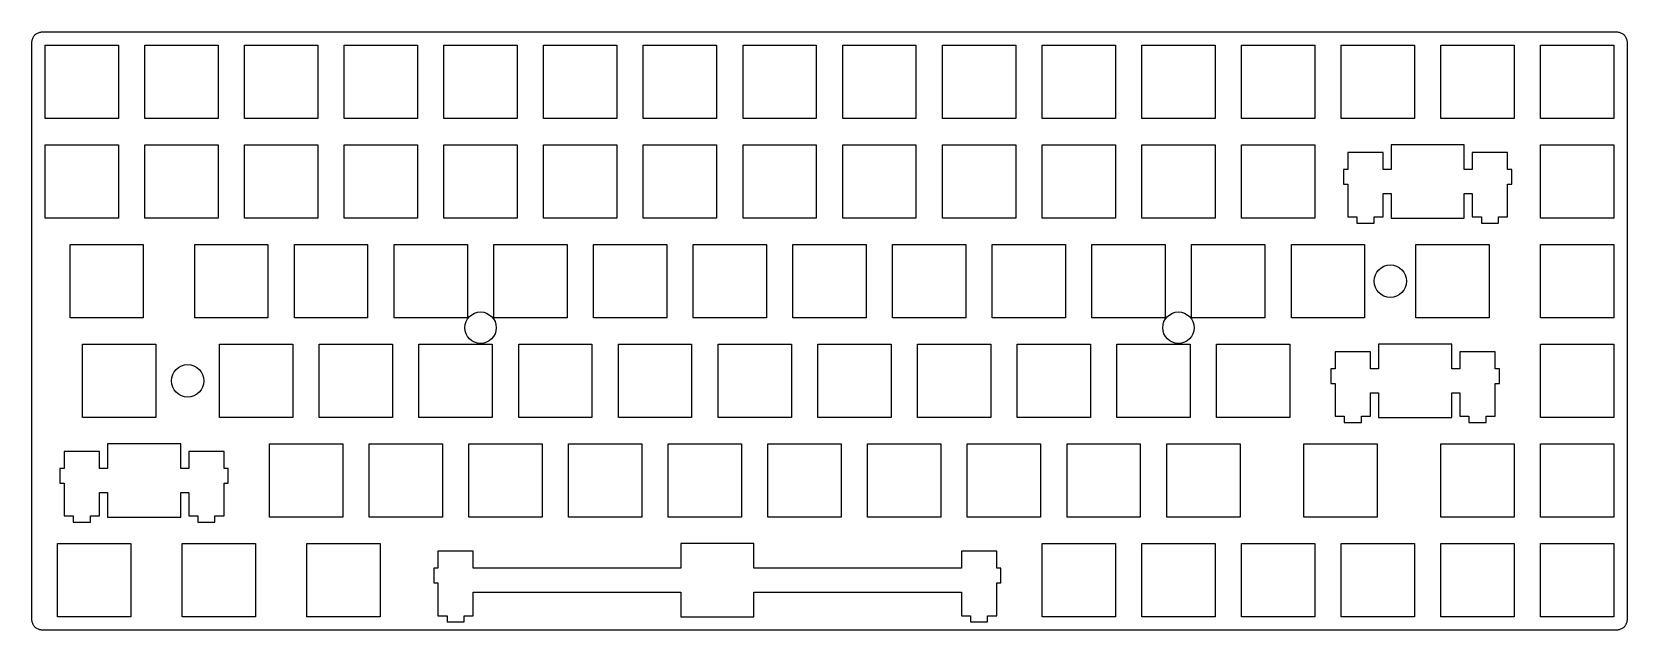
# Model space of a CAD drawing. Header units: inches. Extents: x 0 to 305, y 0 to 115.
import ezdxf

# ---------------------------------------------------------------- set-up
doc = ezdxf.new("R2010")
doc.units = ezdxf.units.IN
doc.header["$MEASUREMENT"] = 0

msp = doc.modelspace()

# ---------------------------------------------------------------- linework, layer by layer
at = {"color": 7, "linetype": 'Continuous'}
for p, q in [((0.101975, 112.714), (0.119889, 112.871)), ((0.119889, 112.871), (0.150206, 113.024)), ((0.150206, 113.024), (0.192925, 113.177)), ((0.192925, 113.177), (0.248047, 113.323)), ((0.248047, 113.323), (0.312815, 113.465)), ((0.312815, 113.465), (0.389985, 113.603)), ((0.389985, 113.603), (0.4768, 113.734)), ((0.4768, 113.734), (0.574643, 113.856)), ((0.574643, 113.856), (0.680752, 113.972)), ((0.680752, 113.972), (0.796505, 114.078)), ((0.796505, 114.078), (0.919152, 114.176)), ((0.919152, 114.176), (1.05006, 114.263)), ((1.05006, 114.263), (1.18787, 114.34)), ((1.18787, 114.34), (1.32981, 114.405)), ((1.32981, 114.405), (1.47588, 114.46)), ((1.47588, 114.46), (1.62884, 114.502)), ((1.62884, 114.502), (1.7818, 114.533)), ((1.7818, 114.533), (1.9389, 114.551)), ((1.9389, 114.551), (2.096, 114.558)), ((2.096, 114.558), (302.897, 114.558)), ((302.897, 114.558), (303.053, 114.551)), ((303.053, 114.551), (303.208, 114.533)), ((303.208, 114.533), (303.363, 114.502)), ((303.363, 114.502), (303.514, 114.46)), ((303.514, 114.46), (303.662, 114.405)), ((303.662, 114.405), (303.804, 114.34)), ((303.804, 114.34), (303.94, 114.263)), ((303.94, 114.263), (304.071, 114.176)), ((304.071, 114.176), (304.195, 114.078)), ((304.195, 114.078), (304.311, 113.972)), ((304.311, 113.972), (304.417, 113.856)), ((304.417, 113.856), (304.515, 113.734)), ((304.515, 113.734), (304.602, 113.603)), ((304.602, 113.603), (304.679, 113.465)), ((304.679, 113.465), (304.744, 113.323)), ((304.744, 113.323), (304.799, 113.177)), ((304.799, 113.177), (304.84, 113.024)), ((304.84, 113.024), (304.872, 112.871)), ((304.872, 112.871), (304.89, 112.714)), ((0.095085, 112.557), (0.101975, 112.714)), ((0.095085, 2.25585), (0.095085, 112.557)), ((2.62103, 112.032), (16.6205, 112.032)), ((2.62103, 98.0324), (2.62103, 112.032)), ((16.6205, 112.032), (16.6205, 98.0324)), ((21.671, 112.032), (35.6704, 112.032)), ((21.671, 98.0324), (21.671, 112.032)), ((35.6704, 112.032), (35.6704, 98.0324)), ((40.7211, 112.032), (54.7204, 112.032)), ((40.7211, 98.0324), (40.7211, 112.032)), ((54.7204, 112.032), (54.7204, 98.0324)), ((59.7711, 112.032), (73.7704, 112.032)), ((59.7711, 98.0324), (59.7711, 112.032)), ((73.7704, 112.032), (73.7704, 98.0324)), ((78.8211, 112.032), (92.8204, 112.032)), ((78.8211, 98.0324), (78.8211, 112.032)), ((92.8204, 112.032), (92.8204, 98.0324)), ((97.8697, 112.032), (111.869, 112.032)), ((97.8697, 98.0324), (97.8697, 112.032)), ((111.869, 112.032), (111.869, 98.0324)), ((116.92, 112.032), (130.92, 112.032)), ((116.92, 98.0324), (116.92, 112.032)), ((130.92, 112.032), (130.92, 98.0324)), ((135.971, 112.032), (149.97, 112.032)), ((135.971, 98.0324), (135.971, 112.032)), ((149.97, 112.032), (149.97, 98.0324)), ((155.021, 112.032), (169.02, 112.032)), ((155.021, 98.0324), (155.021, 112.032)), ((169.02, 112.032), (169.02, 98.0324)), ((174.071, 112.032), (188.07, 112.032)), ((174.071, 98.0324), (174.071, 112.032)), ((188.07, 112.032), (188.07, 98.0324)), ((193.121, 112.032), (207.12, 112.032)), ((193.121, 98.0324), (193.121, 112.032)), ((207.12, 112.032), (207.12, 98.0324)), ((212.171, 112.032), (226.17, 112.032)), ((212.171, 98.0324), (212.171, 112.032)), ((226.17, 112.032), (226.17, 98.0324)), ((231.221, 112.032), (245.22, 112.032)), ((231.221, 98.0324), (231.221, 112.032)), ((245.22, 112.032), (245.22, 98.0324)), ((250.271, 112.032), (264.27, 112.032)), ((250.271, 98.0324), (250.271, 112.032)), ((264.27, 112.032), (264.27, 98.0324)), ((269.321, 112.032), (283.32, 112.032)), ((269.321, 98.0324), (269.321, 112.032)), ((283.32, 112.032), (283.32, 98.0324)), ((288.371, 112.032), (302.37, 112.032)), ((288.371, 98.0324), (288.371, 112.032)), ((302.37, 112.032), (302.37, 98.0324)), ((304.89, 112.714), (304.896, 112.557)), ((304.896, 112.557), (304.896, 2.25723)), ((16.6205, 98.0324), (2.62103, 98.0324)), ((35.6704, 98.0324), (21.671, 98.0324)), ((54.7204, 98.0324), (40.7211, 98.0324)), ((73.7704, 98.0324), (59.7711, 98.0324)), ((92.8204, 98.0324), (78.8211, 98.0324)), ((111.869, 98.0324), (97.8697, 98.0324)), ((130.92, 98.0324), (116.92, 98.0324)), ((149.97, 98.0324), (135.971, 98.0324)), ((169.02, 98.0324), (155.021, 98.0324)), ((188.07, 98.0324), (174.071, 98.0324)), ((207.12, 98.0324), (193.121, 98.0324)), ((226.17, 98.0324), (212.171, 98.0324)), ((245.22, 98.0324), (231.221, 98.0324)), ((264.27, 98.0324), (250.271, 98.0324)), ((283.32, 98.0324), (269.321, 98.0324)), ((302.37, 98.0324), (288.371, 98.0324)), ((2.62103, 92.9816), (16.6205, 92.9816)), ((2.62103, 78.9824), (2.62103, 92.9816)), ((16.6205, 92.9816), (16.6205, 78.9824)), ((21.671, 92.9816), (35.6704, 92.9816)), ((21.671, 78.9824), (21.671, 92.9816)), ((35.6704, 92.9816), (35.6704, 78.9824)), ((40.7211, 92.9816), (54.7204, 92.9816)), ((40.7211, 78.9824), (40.7211, 92.9816)), ((54.7204, 92.9816), (54.7204, 78.9824)), ((59.7711, 92.9816), (73.7704, 92.9816)), ((59.7711, 78.9824), (59.7711, 92.9816)), ((73.7704, 92.9816), (73.7704, 78.9824)), ((78.8211, 92.9816), (92.8204, 92.9816)), ((78.8211, 78.9824), (78.8211, 92.9816)), ((92.8204, 92.9816), (92.8204, 78.9824)), ((97.8697, 92.9816), (111.869, 92.9816)), ((97.8697, 78.9824), (97.8697, 92.9816)), ((111.869, 92.9816), (111.869, 78.9824)), ((116.92, 92.9816), (130.92, 92.9816)), ((116.92, 78.9824), (116.92, 92.9816)), ((130.92, 92.9816), (130.92, 78.9824)), ((135.971, 92.9816), (149.97, 92.9816)), ((135.971, 78.9824), (135.971, 92.9816)), ((149.97, 92.9816), (149.97, 78.9824)), ((155.021, 92.9816), (169.02, 92.9816)), ((155.021, 78.9824), (155.021, 92.9816)), ((169.02, 92.9816), (169.02, 78.9824)), ((174.071, 92.9816), (188.07, 92.9816)), ((174.071, 78.9824), (174.071, 92.9816)), ((188.07, 92.9816), (188.07, 78.9824)), ((193.121, 92.9816), (207.12, 92.9816)), ((193.121, 78.9824), (193.121, 92.9816)), ((207.12, 92.9816), (207.12, 78.9824)), ((212.171, 92.9816), (226.17, 92.9816)), ((212.171, 78.9824), (212.171, 92.9816)), ((226.17, 92.9816), (226.17, 78.9824)), ((231.221, 92.9816), (245.22, 92.9816)), ((231.221, 78.9824), (231.221, 92.9816)), ((245.22, 92.9816), (245.22, 78.9824)), ((258.27, 91.5127), (251.521, 91.5127)), ((251.521, 91.5127), (251.521, 88.2826)), ((258.27, 88.2826), (258.27, 91.5127)), ((259.796, 92.9816), (259.796, 88.2826)), ((273.795, 92.9816), (259.796, 92.9816)), ((273.795, 88.2826), (273.795, 92.9816)), ((282.071, 91.5127), (275.321, 91.5127)), ((275.321, 91.5127), (275.321, 88.2826)), ((282.071, 88.2826), (282.071, 91.5127)), ((288.371, 92.9816), (302.37, 92.9816)), ((288.371, 78.9824), (288.371, 92.9816)), ((302.37, 92.9816), (302.37, 78.9824)), ((251.521, 88.2826), (250.696, 88.2826)), ((250.696, 88.2826), (250.696, 85.4826)), ((250.696, 85.4826), (251.521, 85.4826)), ((251.521, 85.4826), (251.521, 79.2124)), ((259.796, 88.2826), (258.27, 88.2826)), ((275.321, 88.2826), (273.795, 88.2826)), ((282.896, 88.2826), (282.071, 88.2826)), ((282.071, 79.2124), (282.071, 85.4826)), ((282.071, 85.4826), (282.896, 85.4826)), ((282.896, 85.4826), (282.896, 88.2826)), ((258.27, 79.2124), (258.27, 83.6828)), ((258.27, 83.6828), (259.796, 83.6828)), ((259.796, 83.6828), (259.796, 78.9824)), ((273.795, 78.9824), (273.795, 83.6828)), ((273.795, 83.6828), (275.321, 83.6828)), ((275.321, 83.6828), (275.321, 79.2124)), ((16.6205, 78.9824), (2.62103, 78.9824)), ((35.6704, 78.9824), (21.671, 78.9824)), ((54.7204, 78.9824), (40.7211, 78.9824)), ((73.7704, 78.9824), (59.7711, 78.9824)), ((92.8204, 78.9824), (78.8211, 78.9824)), ((111.869, 78.9824), (97.8697, 78.9824)), ((130.92, 78.9824), (116.92, 78.9824)), ((149.97, 78.9824), (135.971, 78.9824)), ((169.02, 78.9824), (155.021, 78.9824)), ((188.07, 78.9824), (174.071, 78.9824)), ((207.12, 78.9824), (193.121, 78.9824)), ((226.17, 78.9824), (212.171, 78.9824)), ((245.22, 78.9824), (231.221, 78.9824)), ((251.521, 79.2124), (253.245, 79.2124)), ((253.245, 79.2124), (253.245, 78.0122)), ((253.245, 78.0122), (256.545, 78.0122)), ((256.545, 78.0122), (256.545, 79.2124)), ((256.545, 79.2124), (258.27, 79.2124)), ((259.796, 78.9824), (273.795, 78.9824)), ((275.321, 79.2124), (277.045, 79.2124)), ((277.045, 79.2124), (277.045, 78.0122)), ((277.045, 78.0122), (280.345, 78.0122)), ((280.345, 78.0122), (280.345, 79.2124)), ((280.345, 79.2124), (282.071, 79.2124)), ((302.37, 78.9824), (288.371, 78.9824)), ((7.38216, 73.9316), (21.383, 73.9316)), ((7.38216, 59.9324), (7.38216, 73.9316)), ((21.383, 73.9316), (21.383, 59.9324)), ((31.196, 73.9316), (45.1954, 73.9316)), ((31.196, 59.9324), (31.196, 73.9316)), ((45.1954, 73.9316), (45.1954, 59.9324)), ((50.2461, 73.9316), (64.2454, 73.9316)), ((50.2461, 59.9324), (50.2461, 73.9316)), ((64.2454, 73.9316), (64.2454, 59.9324)), ((69.2961, 73.9316), (83.2954, 73.9316)), ((69.2961, 59.9324), (69.2961, 73.9316)), ((83.2954, 73.9316), (83.2954, 59.9324)), ((88.3461, 73.9316), (102.345, 73.9316)), ((88.3461, 59.9324), (88.3461, 73.9316)), ((102.345, 73.9316), (102.345, 59.9324)), ((107.396, 73.9316), (121.395, 73.9316)), ((107.396, 59.9324), (107.396, 73.9316)), ((121.395, 73.9316), (121.395, 59.9324)), ((126.446, 73.9316), (140.445, 73.9316)), ((126.446, 59.9324), (126.446, 73.9316)), ((140.445, 73.9316), (140.445, 59.9324)), ((145.496, 73.9316), (159.495, 73.9316)), ((145.496, 59.9324), (145.496, 73.9316)), ((159.495, 73.9316), (159.495, 59.9324)), ((164.546, 73.9316), (178.545, 73.9316)), ((164.546, 59.9324), (164.546, 73.9316)), ((178.545, 73.9316), (178.545, 59.9324)), ((183.596, 73.9316), (197.595, 73.9316)), ((183.596, 59.9324), (183.596, 73.9316)), ((197.595, 73.9316), (197.595, 59.9324)), ((202.646, 73.9316), (216.645, 73.9316)), ((202.646, 59.9324), (202.646, 73.9316)), ((216.645, 73.9316), (216.645, 59.9324)), ((221.696, 73.9316), (235.695, 73.9316)), ((221.696, 59.9324), (221.696, 73.9316)), ((235.695, 73.9316), (235.695, 59.9324)), ((240.746, 73.9316), (254.744, 73.9316)), ((240.746, 59.9324), (240.746, 73.9316)), ((254.744, 73.9316), (254.744, 59.9324)), ((264.557, 73.9316), (278.558, 73.9316)), ((264.557, 59.9324), (264.557, 73.9316)), ((278.558, 73.9316), (278.558, 59.9324)), ((288.371, 73.9316), (302.37, 73.9316)), ((288.371, 59.9324), (288.371, 73.9316)), ((302.37, 73.9316), (302.37, 59.9324)), ((21.383, 59.9324), (7.38216, 59.9324)), ((45.1954, 59.9324), (31.196, 59.9324)), ((64.2454, 59.9324), (50.2461, 59.9324)), ((83.2954, 59.9324), (69.2961, 59.9324)), ((102.345, 59.9324), (88.3461, 59.9324)), ((121.395, 59.9324), (107.396, 59.9324)), ((140.445, 59.9324), (126.446, 59.9324)), ((159.495, 59.9324), (145.496, 59.9324)), ((178.545, 59.9324), (164.546, 59.9324)), ((197.595, 59.9324), (183.596, 59.9324)), ((216.645, 59.9324), (202.646, 59.9324)), ((235.695, 59.9324), (221.696, 59.9324)), ((254.744, 59.9324), (240.746, 59.9324)), ((278.558, 59.9324), (264.557, 59.9324)), ((302.37, 59.9324), (288.371, 59.9324)), ((9.76341, 54.8816), (23.7629, 54.8816)), ((9.76341, 40.8824), (9.76341, 54.8816)), ((23.7629, 54.8816), (23.7629, 40.8824)), ((35.9572, 54.8816), (49.9579, 54.8816)), ((35.9572, 40.8824), (35.9572, 54.8816)), ((49.9579, 54.8816), (49.9579, 40.8824)), ((55.0072, 54.8816), (69.0079, 54.8816)), ((55.0072, 40.8824), (55.0072, 54.8816)), ((69.0079, 54.8816), (69.0079, 40.8824)), ((74.0572, 54.8816), (88.0579, 54.8816)), ((74.0572, 40.8824), (74.0572, 54.8816)), ((88.0579, 54.8816), (88.0579, 40.8824)), ((93.1072, 54.8816), (107.108, 54.8816)), ((93.1072, 40.8824), (93.1072, 54.8816)), ((107.108, 54.8816), (107.108, 40.8824)), ((112.157, 54.8816), (126.158, 54.8816)), ((112.157, 40.8824), (112.157, 54.8816)), ((126.158, 54.8816), (126.158, 40.8824)), ((131.207, 54.8816), (145.208, 54.8816)), ((131.207, 40.8824), (131.207, 54.8816)), ((145.208, 54.8816), (145.208, 40.8824)), ((150.257, 54.8816), (164.258, 54.8816)), ((150.257, 40.8824), (150.257, 54.8816)), ((164.258, 54.8816), (164.258, 40.8824)), ((169.307, 54.8816), (183.308, 54.8816)), ((169.307, 40.8824), (169.307, 54.8816)), ((183.308, 54.8816), (183.308, 40.8824)), ((188.357, 54.8816), (202.358, 54.8816)), ((188.357, 40.8824), (188.357, 54.8816)), ((202.358, 54.8816), (202.358, 40.8824)), ((207.407, 54.8816), (221.408, 54.8816)), ((207.407, 40.8824), (207.407, 54.8816)), ((221.408, 54.8816), (221.408, 40.8824)), ((226.457, 54.8816), (240.458, 54.8816)), ((226.457, 40.8824), (226.457, 54.8816)), ((240.458, 54.8816), (240.458, 40.8824)), ((257.413, 54.8816), (257.413, 50.1826)), ((271.413, 54.8816), (257.413, 54.8816)), ((271.413, 50.1826), (271.413, 54.8816)), ((288.371, 54.8816), (302.37, 54.8816)), ((288.371, 40.8824), (288.371, 54.8816)), ((302.37, 54.8816), (302.37, 40.8824)), ((255.888, 53.4127), (249.138, 53.4127)), ((249.138, 53.4127), (249.138, 50.1826)), ((255.888, 50.1826), (255.888, 53.4127)), ((279.688, 53.4127), (272.939, 53.4127)), ((272.939, 53.4127), (272.939, 50.1826)), ((279.688, 50.1826), (279.688, 53.4127)), ((249.138, 50.1826), (248.313, 50.1826)), ((248.313, 50.1826), (248.313, 47.3826)), ((257.413, 50.1826), (255.888, 50.1826)), ((272.939, 50.1826), (271.413, 50.1826)), ((280.513, 50.1826), (279.688, 50.1826)), ((280.513, 47.3826), (280.513, 50.1826)), ((248.313, 47.3826), (249.138, 47.3826)), ((249.138, 47.3826), (249.138, 41.1124)), ((279.688, 41.1124), (279.688, 47.3826)), ((279.688, 47.3826), (280.513, 47.3826)), ((255.888, 41.1124), (255.888, 45.5828)), ((255.888, 45.5828), (257.413, 45.5828)), ((257.413, 45.5828), (257.413, 40.8824)), ((271.413, 40.8824), (271.413, 45.5828)), ((271.413, 45.5828), (272.939, 45.5828)), ((272.939, 45.5828), (272.939, 41.1124)), ((23.7629, 40.8824), (9.76341, 40.8824)), ((49.9579, 40.8824), (35.9572, 40.8824)), ((69.0079, 40.8824), (55.0072, 40.8824)), ((88.0579, 40.8824), (74.0572, 40.8824)), ((107.108, 40.8824), (93.1072, 40.8824)), ((126.158, 40.8824), (112.157, 40.8824)), ((145.208, 40.8824), (131.207, 40.8824)), ((164.258, 40.8824), (150.257, 40.8824)), ((183.308, 40.8824), (169.307, 40.8824)), ((202.358, 40.8824), (188.357, 40.8824)), ((221.408, 40.8824), (207.407, 40.8824)), ((240.458, 40.8824), (226.457, 40.8824)), ((249.138, 41.1124), (250.863, 41.1124)), ((250.863, 41.1124), (250.863, 39.9122)), ((250.863, 39.9122), (254.163, 39.9122)), ((254.163, 39.9122), (254.163, 41.1124)), ((254.163, 41.1124), (255.888, 41.1124)), ((257.413, 40.8824), (271.413, 40.8824)), ((272.939, 41.1124), (274.664, 41.1124)), ((274.664, 41.1124), (274.664, 39.9122)), ((274.664, 39.9122), (277.964, 39.9122)), ((277.964, 39.9122), (277.964, 41.1124)), ((277.964, 41.1124), (279.688, 41.1124)), ((302.37, 40.8824), (288.371, 40.8824)), ((13.0018, 34.3628), (6.25217, 34.3628)), ((6.25217, 34.3628), (6.25217, 31.1326)), ((13.0018, 31.1326), (13.0018, 34.3628)), ((14.5259, 35.8316), (14.5259, 31.1326)), ((28.5268, 35.8316), (14.5259, 35.8316)), ((28.5268, 31.1326), (28.5268, 35.8316)), ((36.8018, 34.3628), (30.0509, 34.3628)), ((30.0509, 34.3628), (30.0509, 31.1326)), ((36.8018, 31.1326), (36.8018, 34.3628)), ((45.4822, 35.8316), (59.4829, 35.8316)), ((45.4822, 21.8323), (45.4822, 35.8316)), ((59.4829, 35.8316), (59.4829, 21.8323)), ((64.5322, 35.8316), (78.5329, 35.8316)), ((64.5322, 21.8323), (64.5322, 35.8316)), ((78.5329, 35.8316), (78.5329, 21.8323)), ((83.5822, 35.8316), (97.5829, 35.8316)), ((83.5822, 21.8323), (83.5822, 35.8316)), ((97.5829, 35.8316), (97.5829, 21.8323)), ((102.632, 35.8316), (116.633, 35.8316)), ((102.632, 21.8323), (102.632, 35.8316)), ((116.633, 35.8316), (116.633, 21.8323)), ((121.682, 35.8316), (135.683, 35.8316)), ((121.682, 21.8323), (121.682, 35.8316)), ((135.683, 35.8316), (135.683, 21.8323)), ((140.732, 35.8316), (154.733, 35.8316)), ((140.732, 21.8323), (140.732, 35.8316)), ((154.733, 35.8316), (154.733, 21.8323)), ((159.782, 35.8316), (173.783, 35.8316)), ((159.782, 21.8323), (159.782, 35.8316)), ((173.783, 35.8316), (173.783, 21.8323)), ((178.832, 35.8316), (192.833, 35.8316)), ((178.832, 21.8323), (178.832, 35.8316)), ((192.833, 35.8316), (192.833, 21.8323)), ((197.882, 35.8316), (211.883, 35.8316)), ((197.882, 21.8323), (197.882, 35.8316)), ((211.883, 35.8316), (211.883, 21.8323)), ((216.932, 35.8316), (230.933, 35.8316)), ((216.932, 21.8323), (216.932, 35.8316)), ((230.933, 35.8316), (230.933, 21.8323)), ((243.126, 35.8316), (257.127, 35.8316)), ((243.126, 21.8323), (243.126, 35.8316)), ((257.127, 35.8316), (257.127, 21.8323)), ((269.321, 35.8316), (283.32, 35.8316)), ((269.321, 21.8323), (269.321, 35.8316)), ((283.32, 35.8316), (283.32, 21.8323)), ((288.371, 35.8316), (302.37, 35.8316)), ((288.371, 21.8323), (288.371, 35.8316)), ((302.37, 35.8316), (302.37, 21.8323)), ((6.25217, 31.1326), (5.42671, 31.1326)), ((5.42671, 31.1326), (5.42671, 28.3325)), ((14.5259, 31.1326), (13.0018, 31.1326)), ((30.0509, 31.1326), (28.5268, 31.1326)), ((37.6259, 31.1326), (36.8018, 31.1326)), ((37.6259, 28.3325), (37.6259, 31.1326)), ((5.42671, 28.3325), (6.25217, 28.3325)), ((6.25217, 28.3325), (6.25217, 22.0638)), ((36.8018, 22.0638), (36.8018, 28.3325)), ((36.8018, 28.3325), (37.6259, 28.3325)), ((13.0018, 22.0638), (13.0018, 26.5327)), ((13.0018, 26.5327), (14.5259, 26.5327)), ((14.5259, 26.5327), (14.5259, 21.8323)), ((28.5268, 21.8323), (28.5268, 26.5327)), ((28.5268, 26.5327), (30.0509, 26.5327)), ((30.0509, 26.5327), (30.0509, 22.0638)), ((6.25217, 22.0638), (7.97609, 22.0638)), ((7.97609, 22.0638), (7.97609, 20.8621)), ((11.2765, 20.8621), (11.2765, 22.0638)), ((11.2765, 22.0638), (13.0018, 22.0638)), ((14.5259, 21.8323), (28.5268, 21.8323)), ((30.0509, 22.0638), (31.7762, 22.0638)), ((31.7762, 22.0638), (31.7762, 20.8621)), ((35.0766, 20.8621), (35.0766, 22.0638)), ((35.0766, 22.0638), (36.8018, 22.0638)), ((59.4829, 21.8323), (45.4822, 21.8323)), ((78.5329, 21.8323), (64.5322, 21.8323)), ((97.5829, 21.8323), (83.5822, 21.8323)), ((116.633, 21.8323), (102.632, 21.8323)), ((135.683, 21.8323), (121.682, 21.8323)), ((154.733, 21.8323), (140.732, 21.8323)), ((173.783, 21.8323), (159.782, 21.8323)), ((192.833, 21.8323), (178.832, 21.8323)), ((211.883, 21.8323), (197.882, 21.8323)), ((230.933, 21.8323), (216.932, 21.8323)), ((257.127, 21.8323), (243.126, 21.8323)), ((283.32, 21.8323), (269.321, 21.8323)), ((302.37, 21.8323), (288.371, 21.8323)), ((7.97609, 20.8621), (11.2765, 20.8621)), ((31.7762, 20.8621), (35.0766, 20.8621)), ((5.00091, 16.7831), (19.0018, 16.7831)), ((5.00091, 2.78364), (5.00091, 16.7831)), ((19.0018, 16.7831), (19.0018, 2.78364)), ((28.8134, 16.7831), (42.8128, 16.7831)), ((28.8134, 2.78364), (28.8134, 16.7831)), ((42.8128, 16.7831), (42.8128, 2.78364)), ((52.626, 16.7831), (66.6267, 16.7831)), ((52.626, 2.78364), (52.626, 16.7831)), ((66.6267, 16.7831), (66.6267, 2.78364)), ((84.4381, 15.3128), (77.6884, 15.3128)), ((77.6884, 15.3128), (77.6884, 12.0826)), ((84.4381, 12.0826), (84.4381, 15.3128)), ((124.062, 16.7831), (124.062, 12.0826)), ((138.063, 16.7831), (124.062, 16.7831)), ((138.063, 12.0826), (138.063, 16.7831)), ((184.438, 15.3128), (177.689, 15.3128)), ((177.689, 15.3128), (177.689, 12.0826)), ((184.438, 12.0826), (184.438, 15.3128)), ((193.121, 16.7831), (207.12, 16.7831)), ((193.121, 2.78364), (193.121, 16.7831)), ((207.12, 16.7831), (207.12, 2.78364)), ((212.171, 16.7831), (226.17, 16.7831)), ((212.171, 2.78364), (212.171, 16.7831)), ((226.17, 16.7831), (226.17, 2.78364)), ((231.221, 16.7831), (245.22, 16.7831)), ((231.221, 2.78364), (231.221, 16.7831)), ((245.22, 16.7831), (245.22, 2.78364)), ((250.271, 16.7831), (264.27, 16.7831)), ((250.271, 2.78364), (250.271, 16.7831)), ((264.27, 16.7831), (264.27, 2.78364)), ((269.321, 16.7831), (283.32, 16.7831)), ((269.321, 2.78364), (269.321, 16.7831)), ((283.32, 16.7831), (283.32, 2.78364)), ((288.371, 16.7831), (302.37, 16.7831)), ((288.371, 2.78364), (288.371, 16.7831)), ((302.37, 16.7831), (302.37, 2.78364)), ((77.6884, 12.0826), (76.8629, 12.0826)), ((76.8629, 12.0826), (76.8629, 9.28384)), ((76.8629, 9.28384), (77.6884, 9.28384)), ((77.6884, 9.28384), (77.6884, 3.01377)), ((124.062, 12.0826), (84.4381, 12.0826)), ((177.689, 12.0826), (138.063, 12.0826)), ((185.263, 12.0826), (184.438, 12.0826)), ((184.438, 3.01377), (184.438, 9.28384)), ((184.438, 9.28384), (185.263, 9.28384)), ((185.263, 9.28384), (185.263, 12.0826)), ((84.4381, 3.01377), (84.4381, 7.48273)), ((84.4381, 7.48273), (124.062, 7.48273)), ((124.062, 7.48273), (124.062, 2.78364)), ((138.063, 2.78364), (138.063, 7.48273)), ((138.063, 7.48273), (177.689, 7.48273)), ((177.689, 7.48273), (177.689, 3.01377)), ((0.101975, 2.10013), (0.095085, 2.25585)), ((0.119889, 1.94441), (0.101975, 2.10013)), ((0.150206, 1.79007), (0.119889, 1.94441)), ((0.192925, 1.63849), (0.150206, 1.79007)), ((0.248047, 1.49104), (0.192925, 1.63849)), ((0.312815, 1.3491), (0.248047, 1.49104)), ((0.389985, 1.21267), (0.312815, 1.3491)), ((0.4768, 1.08176), (0.389985, 1.21267)), ((0.574643, 0.957735), (0.4768, 1.08176)), ((0.680752, 0.841982), (0.574643, 0.957735)), ((0.796505, 0.735873), (0.680752, 0.841982)), ((0.919152, 0.63803), (0.796505, 0.735873)), ((1.05006, 0.551215), (0.919152, 0.63803)), ((1.18787, 0.474045), (1.05006, 0.551215)), ((1.32981, 0.409279), (1.18787, 0.474045)), ((1.47588, 0.354157), (1.32981, 0.409279)), ((1.62884, 0.312815), (1.47588, 0.354157)), ((1.7818, 0.28112), (1.62884, 0.312815)), ((1.9389, 0.263205), (1.7818, 0.28112)), ((2.096, 0.257693), (1.9389, 0.263205)), ((302.897, 0.257693), (2.096, 0.257693)), ((19.0018, 2.78364), (5.00091, 2.78364)), ((42.8128, 2.78364), (28.8134, 2.78364)), ((66.6267, 2.78364), (52.626, 2.78364)), ((77.6884, 3.01377), (79.4135, 3.01377)), ((79.4135, 3.01377), (79.4135, 1.8135)), ((79.4135, 1.8135), (82.714, 1.8135)), ((82.714, 1.8135), (82.714, 3.01377)), ((82.714, 3.01377), (84.4381, 3.01377)), ((124.062, 2.78364), (138.063, 2.78364)), ((177.689, 3.01377), (179.414, 3.01377)), ((179.414, 3.01377), (179.414, 1.8135)), ((179.414, 1.8135), (182.714, 1.8135)), ((182.714, 1.8135), (182.714, 3.01377)), ((182.714, 3.01377), (184.438, 3.01377)), ((207.12, 2.78364), (193.121, 2.78364)), ((226.17, 2.78364), (212.171, 2.78364)), ((245.22, 2.78364), (231.221, 2.78364)), ((264.27, 2.78364), (250.271, 2.78364)), ((283.32, 2.78364), (269.321, 2.78364)), ((302.37, 2.78364), (288.371, 2.78364)), ((303.053, 0.263205), (302.897, 0.257693)), ((303.208, 0.28112), (303.053, 0.263205)), ((303.363, 0.312815), (303.208, 0.28112)), ((303.514, 0.354157), (303.363, 0.312815)), ((303.662, 0.409279), (303.514, 0.354157)), ((303.804, 0.474045), (303.662, 0.409279)), ((303.94, 0.551215), (303.804, 0.474045)), ((304.071, 0.63803), (303.94, 0.551215)), ((304.195, 0.735873), (304.071, 0.63803)), ((304.311, 0.841982), (304.195, 0.735873)), ((304.417, 0.957735), (304.311, 0.841982)), ((304.515, 1.08176), (304.417, 0.957735)), ((304.602, 1.21267), (304.515, 1.08176)), ((304.679, 1.3491), (304.602, 1.21267)), ((304.744, 1.49104), (304.679, 1.3491)), ((304.799, 1.63849), (304.744, 1.49104)), ((304.84, 1.79007), (304.799, 1.63849)), ((304.872, 1.94441), (304.84, 1.79007)), ((304.89, 2.10013), (304.872, 1.94441)), ((304.896, 2.25723), (304.89, 2.10013))]:
    msp.add_line(p, q, dxfattribs=at)
for centre, radius in [((259.6505, 66.932), 3.1), ((85.82075, 58.038325), 3), ((219.1705, 58.0384), 3), ((29.86005, 47.882), 3.1)]:
    msp.add_circle(centre, radius, dxfattribs=at)

doc.saveas('drawing.dxf')
